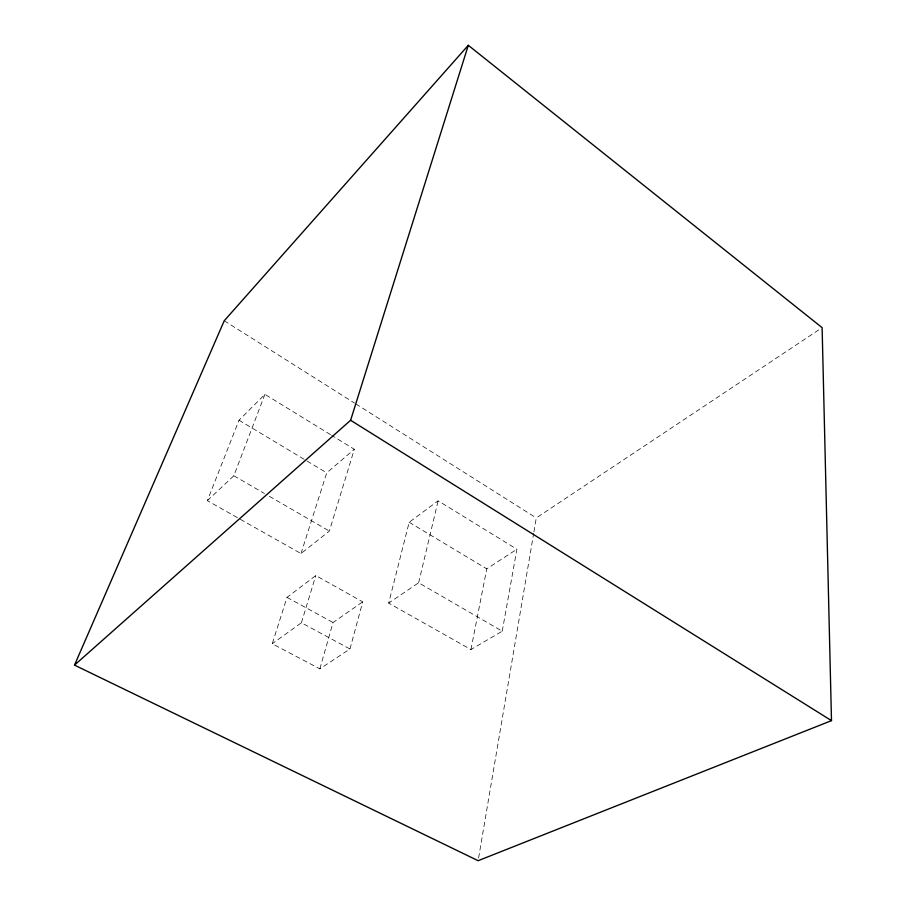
<?xml version="1.0" encoding="UTF-8"?>
<svg xmlns="http://www.w3.org/2000/svg" width="906" height="906" viewBox="0 0 906 906"><rect width="100%" height="100%" fill="white"/><g stroke="black" fill="none" stroke-linecap="round" stroke-linejoin="round"><path stroke-width="0.68" stroke-dasharray="4.53 3.4" d="M478.606 857.914L533.691 533.26M533.917 531.867L536.284 517.938L819.76 329.218M502.241 631.188L516.896 549.24L438.13 500.814L409.172 522.286L388.674 603.102L470.927 649.568L502.241 631.188L418.64 582.773L388.674 603.102M470.927 649.568L486.76 568.832L516.896 549.24M418.64 582.773L438.13 500.814M349.976 648.99L362.717 601.844L315.798 575.57L287.021 597.382L272.23 643.77L319.841 668.855L349.976 648.99L301.404 622.773L272.23 643.77M319.841 668.855L333.046 622.524L362.717 601.844M301.404 622.773L315.798 575.57M330.475 434.631L264.926 394.348L239.014 420.214L207.361 500.667L300.996 553.566L329.365 531.075L354.303 449.285L331.664 435.367M300.996 553.566L326.738 472.841L354.303 449.285M207.361 500.667L233.827 475.752L264.926 394.348M287.021 597.382L333.046 622.524M233.827 475.752L264.45 493.487M269.354 496.318L329.365 531.075M239.014 420.214L326.738 472.841M409.172 522.286L486.76 568.832M224.235 320.758L354.563 403.102M355.752 403.861L536.284 517.938"/><path stroke-width="1.36" d="M74.507 665.117L350.611 420.271L468.3 45.3L822.116 327.655L831.493 720.632L478.13 860.7L74.507 665.117L224.235 320.758L468.3 45.3M350.611 420.271L831.493 720.632"/></g></svg>
